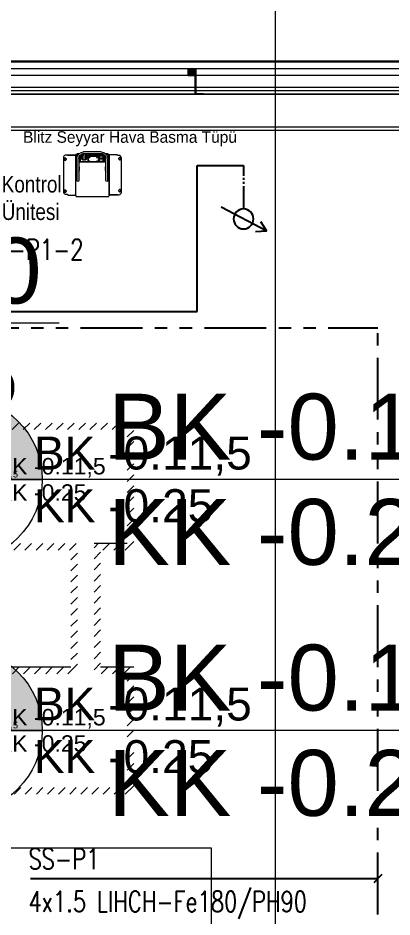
# Model space of a CAD drawing. Extents: x -9058 to 11890, y 0 to 8106.
# Drawn here: x 2555 to 2782, y 3287 to 3832 of the extents above; entities that cross this region are included whole.
import ezdxf
from ezdxf.enums import TextEntityAlignment as Align

# ---------------------------------------------------------------- set-up
doc = ezdxf.new("R2010")
doc.units = 0
doc.header["$LTSCALE"] = 10
doc.header["$MEASUREMENT"] = 0
doc.linetypes.add('PHANTOM2', pattern=[1.25, 0.625, -0.125, 0.125, -0.125, 0.125, -0.125])
doc.layers.get('0').update_dxf_attribs({"color": 9, "lineweight": 9})
for name, color, linetype, lineweight in [('00', 9, 'Continuous', 9), ('06D', 9, 'Continuous', 9), ('10', 9, 'Continuous', 9), ('21', 9, 'Continuous', 9), ('21 @ 1 (1)', 9, 'Continuous', 9), ('21 @ 10 (1)', 9, 'Continuous', 9), ('21 @ 10 (2)', 9, 'Continuous', 9), ('21 @ 2 (1)', 9, 'Continuous', 9), ('21 @ 20', 9, 'Continuous', 9), ('21 @ 5 (1)', 9, 'Continuous', 9), ('21 @ 5 (2)', 9, 'Continuous', 9), ('21_mahal200', 9, 'Continuous', 9), ('21_mahal200 @ 20', 9, 'Continuous', 9), ('32-ekipman', 8, 'Continuous', 9), ('33', 9, 'BATTING', 9), ('40A', 9, 'Continuous', 9), ('E-10W ACİL ANONS İÇİN HOPARLÖR (SIVAÜSTÜ) (YANGINA DAYANIKLI)', 7, 'Continuous', 30), ('E-KABLO', 7, 'Continuous', 30), ('E-SES AYAR ANAHTARI', 7, 'Continuous', 30), ('E-YANGIN', 7, 'Continuous', 30), ('E-YAZI', 7, 'Continuous', 30)]:
    doc.layers.add(name, color=color, linetype=linetype, lineweight=lineweight)
doc.styles.add('Arial', font='arial.ttf', dxfattribs={"height": 2.5})
doc.styles.add('ILGAZ', font='txttw.shx')
doc.styles.add('MuuM_TEXT-STANDART', font='ARIALN.TTF')
doc.linetypes.add('BATTING', pattern='A,0.0001,-0.1,[134,ltypeshp.shx,S=0.1,R=0,X=-0.1,Y=0],-0.2,[134,ltypeshp.shx,S=0.1,R=180,X=0.1,Y=0],-0.1', length=0.4001)

# ---------------------------------------------------------------- blocks, each defined once
blk = doc.blocks.new('0a_roomno2')
blk.add_lwpolyline([(30, -16), (0, -16), (0, 0), (30, 0)], close=True)
blk.add_lwpolyline([(0, 0), (30, 0)])
at = {"layer": '40A'}
blk.add_lwpolyline([(0, 0), (30, 0)], dxfattribs=at)
at = {"style": 'Arial'}
blk.add_attdef('ODANO', (0, 1.505), '', height=3, dxfattribs=at)
blk.add_attdef('MEKANADI', text='', height=3, dxfattribs=at).set_placement((0.525, -4.75), align=Align.BOTTOM_LEFT)
at = {"style": 'MuuM_TEXT-STANDART', "width": 0.6}
for tag, p in [('YER01', (15, -7)), ('TAVAN01', (20.625, -7)), ('DUVAR01', (26.25, -7)), ('YER02', (15, -10.375)), ('TAVAN02', (20.625, -10.375)), ('DUVAR02', (26.25, -10.375)), ('YER03', (15, -13.75)), ('TAVAN03', (20.625, -13.75)), ('DUVAR03', (26.25, -13.75))]:
    blk.add_attdef(tag, text='', height=2.25, dxfattribs=at).set_placement(p, align=Align.MIDDLE_CENTER)
at = {"style": 'MuuM_TEXT-STANDART'}
blk.add_attdef('M2', text='', height=2.25, dxfattribs=at).set_placement((1.323, -7.805), align=Align.MIDDLE_LEFT)
at = {"style": 'MuuM_TEXT-STANDART', "width": 0.6}
blk.add_attdef('TEMIZTAVANYUKSEKLIGI', text='', height=2.25, dxfattribs=at).set_placement((2.7, -13.162), align=Align.MIDDLE_LEFT)
blk = doc.blocks.new('*U1163')
at = {"layer": '21_mahal200 @ 20', "xscale": 20, "yscale": 20, "zscale": 20}
blk.add_blockref('0a_roomno2', (2072.35, 3328.89), dxfattribs=at)
blk = doc.blocks.new('0a_elevationtarget-p')
h = blk.add_hatch(color=256)
h.paths.add_polyline_path([(2.5, 0, 0.414214), (0, 2.5), (0, 0)])
h.paths.add_polyline_path([(0, 0), (-2.5, 0, 0.414214), (0, -2.5)])
blk.add_line((0, -3.5), (0, 3.5))
blk.add_lwpolyline([(16.605, 0), (-4, 0)])
blk.add_circle((0, 0), 2.5)
at = {"layer": '40A'}
blk.add_lwpolyline([(-2.5, 0), (2.5, 0)], dxfattribs=at)
at = {"style": 'Arial'}
blk.add_attdef('BITMISKOT', text='', height=2, dxfattribs=at).set_placement((4.5, 0), align=Align.BOTTOM_LEFT)
blk.add_attdef('KABAKOT', text='', height=2, dxfattribs=at).set_placement((4.5, -0.592), align=Align.TOP_LEFT)
blk = doc.blocks.new('*U1170')
at = {"layer": '21 @ 1 (1)'}
blk.add_blockref('0a_elevationtarget-p', (2248.09, 3646.88), dxfattribs=at).add_auto_attribs({'BITMISKOT': 'BK +0.10', 'KABAKOT': 'KK -0.25'})
at = {"layer": '21 @ 10 (1)', "xscale": 10, "yscale": 10, "zscale": 10}
blk.add_blockref('0a_elevationtarget-p', (2248.09, 3646.88), dxfattribs=at).add_auto_attribs({'BITMISKOT': 'BK +0.10', 'KABAKOT': 'KK -0.25'})
at = {"layer": '21 @ 10 (2)', "xscale": 10, "yscale": 10, "zscale": 10}
blk.add_blockref('0a_elevationtarget-p', (2248.09, 3646.88), dxfattribs=at).add_auto_attribs({'BITMISKOT': 'BK +0.10', 'KABAKOT': 'KK -0.25'})
at = {"layer": '21 @ 2 (1)', "xscale": 2, "yscale": 2, "zscale": 2}
blk.add_blockref('0a_elevationtarget-p', (2248.09, 3646.88), dxfattribs=at).add_auto_attribs({'BITMISKOT': 'BK +0.10', 'KABAKOT': 'KK -0.25'})
at = {"layer": '21 @ 20', "xscale": 20, "yscale": 20, "zscale": 20}
blk.add_blockref('0a_elevationtarget-p', (2248.09, 3646.88), dxfattribs=at).add_auto_attribs({'BITMISKOT': 'BK +0.10', 'KABAKOT': 'KK -0.25'})
at = {"layer": '21 @ 5 (1)', "xscale": 5, "yscale": 5, "zscale": 5}
blk.add_blockref('0a_elevationtarget-p', (2248.09, 3646.88), dxfattribs=at).add_auto_attribs({'BITMISKOT': 'BK +0.10', 'KABAKOT': 'KK -0.25'})
at = {"layer": '21 @ 5 (2)', "xscale": 5, "yscale": 5, "zscale": 5}
blk.add_blockref('0a_elevationtarget-p', (2248.09, 3646.88), dxfattribs=at).add_auto_attribs({'BITMISKOT': 'BK +0.10', 'KABAKOT': 'KK -0.25'})
blk = doc.blocks.new('p-s-profil')
at = {"layer": '10'}
blk.add_lwpolyline([(9, 15.3), (4.6, 15.3), (4.6, 0.4), (0, 0.4), (0, 0), (5, 0), (5, 14.9), (9, 14.9), (9, 15.3)], dxfattribs=at)
blk.add_lwpolyline([(9, 15.3), (4.6, 15.3), (4.6, 0.4), (0, 0.4), (0, 0), (5, 0), (5, 14.9), (9, 14.9), (9, 15.3)], dxfattribs=at)
blk = doc.blocks.new('p-kutu_profil_40x40')
h = blk.add_hatch(color=256)
h.dxf.hatch_style = 1
h.paths.add_polyline_path([(0, 0), (4, 0), (4, 4), (0, 4)])
h = blk.add_hatch(color=255)
h.dxf.hatch_style = 1
h.paths.add_polyline_path([(0, 0), (4, 0), (4, 4), (0, 4)])
blk.add_lwpolyline([(0, 0), (4, 0), (4, 4), (0, 4)], close=True)
at = {"layer": '10'}
for points in [[(0, 4), (4, 4), (4, 0), (0, 0)], [(0, 4), (4, 4), (4, 0), (0, 0)], [(0, 0), (4, 0), (4, 4), (0, 4)], [(0.3, 3.7), (3.7, 3.7), (3.7, 0.3), (0.3, 0.3)], [(0.3, 3.7), (3.7, 3.7), (3.7, 0.3), (0.3, 0.3)]]:
    blk.add_lwpolyline(points, close=True, dxfattribs=at)
blk = doc.blocks.new('p-mekanik_arackabul_eleman2')
for p, q in [((-23.25, 27.74), (-2.45, 27.75)), ((-24.75, 25.35), (-24.9, 25.35)), ((-24.9, 25.35), (-24.9, 20.32)), ((-24.75, 26.24), (-24.67, 26.74)), ((-24.75, 25.57), (-24.75, 26.24)), ((-24.75, 25.38), (-24.75, 25.57)), ((-24.72, 20.4), (-24.75, 25.38)), ((-24.75, 25.34), (-24.75, 20.4)), ((-22.86, 26.96), (-22.9, 26.74)), ((-21.64, 26.53), (-21.6, 26.74)), ((-3.46, 26.96), (-3.5, 26.75)), ((-2.24, 26.54), (-2.2, 26.75)), ((-0.95, 26.25), (-0.95, 25.43)), ((-0.95, 25.43), (-0.95, 25.34)), ((-0.5, 24.9), (-0.5, 20.4)), ((-25.4, 18.49), (-25.4, 19.45)), ((-25.1, 20.1), (-19.54, 20.1)), ((-25.1, 18.74), (-25.1, 20.1)), ((-25.1, 15.85), (-25.1, 16.99)), ((-24.8, 20.4), (0, 20.4)), ((-24.8, 20.4), (-24.8, 20.2)), ((-24.8, 20.2), (-19.54, 20.2)), ((-24.41, 17.3), (-24.41, 15.85)), ((-24.4, 20.45), (-0.9, 20.45)), ((-24.24, 17.3), (-24.24, 15.85)), ((-24.16, 17.45), (-24.16, 15.85)), ((-20.82, 17.8), (-24.14, 17.8)), ((-23.69, 15.95), (-23.69, 17.51)), ((-23.59, 17.6), (-20.68, 17.6)), ((-22.48, 16.6), (-22.98, 16.6)), ((-22.7, 19.55), (-9.31, 19.55)), ((-22.7, 18.35), (-9.3, 18.35)), ((-20.68, 12.8), (-20.68, 17.6)), ((-20.55, 3.1), (-20.55, 17.3)), ((-20.31, 18.24), (-20.31, 18.16)), ((-20.28, 17.99), (-20.25, 17.95)), ((-19.54, 20.1), (-19.54, 20.4)), ((-17.3, 19.75), (-15.4, 19.75)), ((-17.3, 18.15), (-15.4, 18.15)), ((-15.4, 19.55), (-15.4, 19.75)), ((-15.4, 19.75), (-14.5, 19.55)), ((-15.4, 18.15), (-15.4, 18.35)), ((-14.5, 18.35), (-15.4, 18.15)), ((0, 20.4), (0, 20.1)), ((0, 20.1), (0.3, 20.1)), ((0.3, 20.1), (0.3, 0.3)), ((-26.7, 4.85), (-26.7, 15.55)), ((-25.5, 4.85), (-25.5, 15.55)), ((-22.57, 14.55), (-25.5, 14.55)), ((-22.57, 15.85), (-25.47, 15.85)), ((-25.4, 15.85), (-25.4, 16.25)), ((-25.4, 4.15), (-25.4, 14.55)), ((-25.1, 3.41), (-25.1, 14.55)), ((-24.41, 14.55), (-24.41, 3.1)), ((-24.24, 14.55), (-24.24, 3.1)), ((-24.16, 14.55), (-24.16, 6.1)), ((-23.69, 12.89), (-23.69, 14.45)), ((-23.59, 12.8), (-20.68, 12.8)), ((-22.48, 13.8), (-22.98, 13.8)), ((-24.24, 6.06), (-24.24, 6.05)), ((-24.24, 3.65), (-24.24, 6.05)), ((-24.19, 6.1), (-22.95, 6.1)), ((-24.04, 6.49), (-24.04, 6.1)), ((-22.46, 6.5), (-24.03, 6.5)), ((-22.92, 3.65), (-22.92, 6.05)), ((-22.46, 6.5), (-22.46, 3.2)), ((-22.21, 6.06), (-22.21, 6.05)), ((-22.21, 3.65), (-22.21, 6.05)), ((-22.16, 6.1), (-20.92, 6.1)), ((-20.55, 6.5), (-22.01, 6.5)), ((-22.01, 6.49), (-22.01, 6.1)), ((-20.9, 3.65), (-20.9, 6.05)), ((-25.4, 0.95), (-25.4, 1.91)), ((-25.1, 0.3), (-25.1, 1.66)), ((-19.54, 0.3), (-25.1, 0.3)), ((-24.9, -4.5), (-24.9, 0.08)), ((-24.8, 0.2), (-19.54, 0.2)), ((-24.8, 0), (-24.8, 0.2)), ((-24.8, 0), (0, 0)), ((-24.19, 3.6), (-22.95, 3.6)), ((-24.16, 3.6), (-24.16, 2.95)), ((-24.14, 2.6), (-20.82, 2.6)), ((-23.98, 2.6), (-24.06, 2.62)), ((-24.04, 3.6), (-24.04, 3.21)), ((-22.46, 3.2), (-24.03, 3.2)), ((-9.3, 2.05), (-22.7, 2.05)), ((-9.3, 0.85), (-22.7, 0.85)), ((-22.16, 3.6), (-20.92, 3.6)), ((-22.01, 3.6), (-22.01, 3.21)), ((-20.55, 3.2), (-22.01, 3.2)), ((-20.31, 2.24), (-20.31, 2.16)), ((-19.54, 0), (-19.54, 0.3)), ((-15.4, 2.25), (-17.3, 2.25)), ((-15.4, 0.65), (-17.3, 0.65)), ((-15.4, 2.25), (-15.4, 2.05)), ((-15.4, 2.25), (-14.5, 2.05)), ((-15.4, 0.85), (-15.4, 0.65)), ((-14.5, 0.85), (-15.4, 0.65)), ((-0.5, -4.95), (-0.5, 0)), ((0.3, 0.3), (0, 0.3)), ((0, 0.3), (0, 0)), ((-24.45, -5.03), (-24.45, -4.94)), ((-24.45, -5.85), (-24.45, -5.03)), ((-0.9, -0.05), (-24.4, -0.05)), ((-0.68, -0.02), (-0.65, -4.98)), ((-0.65, -4.94), (-0.65, -0.02)), ((-0.65, -4.95), (-0.5, -4.95)), ((-0.65, -4.98), (-0.65, -5.17)), ((-0.65, -5.17), (-0.65, -5.84)), ((-23.16, -6.14), (-23.2, -6.35)), ((-2.15, -7.34), (-22.95, -7.35)), ((-21.94, -6.56), (-21.9, -6.35)), ((-3.76, -6.13), (-3.8, -6.34)), ((-2.54, -6.56), (-2.5, -6.34)), ((-0.65, -5.84), (-0.73, -6.34))]:
    blk.add_line(p, q)
for points in [[(-24.67, 26.74), (-24.46, 27.12), (-24.13, 27.46), (-23.71, 27.67), (-23.25, 27.74)], [(-21.6, 26.74), (-21.63, 26.94), (-21.72, 27.13), (-21.87, 27.27), (-22.05, 27.36), (-22.25, 27.39), (-22.45, 27.36), (-22.63, 27.27), (-22.78, 27.13), (-22.86, 26.96)], [(-2.2, 26.75), (-2.23, 26.95), (-2.33, 27.13), (-2.47, 27.28), (-2.65, 27.37), (-2.85, 27.4), (-3.05, 27.37), (-3.23, 27.28), (-3.38, 27.13), (-3.46, 26.96)], [(-2.45, 27.75), (-1.99, 27.68), (-1.57, 27.46), (-1.24, 27.13), (-1.02, 26.71), (-0.95, 26.25)], [(-22.9, 26.74), (-22.87, 26.54), (-22.78, 26.36), (-22.63, 26.22), (-22.45, 26.13), (-22.25, 26.09), (-22.05, 26.13), (-21.87, 26.22), (-21.72, 26.36), (-21.64, 26.53)], [(-3.5, 26.75), (-3.47, 26.55), (-3.38, 26.37), (-3.23, 26.22), (-3.05, 26.13), (-2.85, 26.1), (-2.65, 26.13), (-2.47, 26.22), (-2.33, 26.37), (-2.24, 26.54)], [(-0.95, 25.34), (-0.81, 25.32), (-0.69, 25.26), (-0.59, 25.16), (-0.52, 25.04), (-0.5, 24.9)], [(-24.41, 17.3), (-24.4, 17.45), (-24.36, 17.59), (-24.3, 17.7), (-24.23, 17.78), (-24.14, 17.8)], [(-24.24, 17.3), (-24.23, 17.45), (-24.19, 17.59), (-24.13, 17.7)], [(-24.11, 17.73), (-24.14, 17.6), (-24.16, 17.45)], [(-24.13, 17.7), (-24.06, 17.78), (-23.98, 17.8)], [(-23.69, 17.51), (-23.68, 17.53), (-23.67, 17.56), (-23.65, 17.58), (-23.63, 17.6), (-23.59, 17.6)], [(-23.66, 17.4), (-23.68, 17.45), (-23.69, 17.5), (-23.69, 17.51)], [(-23.53, 16.15), (-23.46, 16.28), (-23.38, 16.39), (-23.28, 16.48), (-23.19, 16.55), (-23.09, 16.59), (-22.98, 16.6)], [(-22.98, 16.6), (-22.88, 16.59), (-22.78, 16.55), (-22.68, 16.48), (-22.59, 16.39), (-22.51, 16.28), (-22.43, 16.15)], [(-22.48, 16.6), (-22.36, 16.58), (-22.24, 16.53), (-22.14, 16.45), (-22.04, 16.33), (-21.95, 16.19), (-21.87, 16.02), (-21.81, 15.84), (-21.76, 15.63), (-21.74, 15.42)], [(-21.3, 17.4), (-21.26, 17.45), (-21.22, 17.5), (-21.18, 17.53), (-21.14, 17.56), (-21.1, 17.58), (-21.06, 17.6), (-21.02, 17.6)], [(-20.82, 17.8), (-20.74, 17.78), (-20.66, 17.7), (-20.6, 17.59), (-20.56, 17.45), (-20.55, 17.3)], [(-20.47, 18.35), (-20.49, 18.31), (-20.5, 18.2)], [(-20.5, 18.2), (-20.49, 18.09), (-20.45, 17.99), (-20.4, 17.92), (-20.34, 17.9)], [(-20.34, 17.9), (-20.28, 17.92), (-20.22, 17.99), (-20.19, 18.09), (-20.18, 18.2)], [(-20.3, 18.35), (-20.32, 18.31), (-20.33, 18.2)], [(-20.33, 18.2), (-20.32, 18.09), (-20.28, 17.99)], [(-20.29, 18.35), (-20.3, 18.31), (-20.31, 18.24)], [(-20.31, 18.16), (-20.3, 18.09), (-20.28, 18.02), (-20.25, 17.97), (-20.24, 17.96)], [(-20.18, 18.2), (-20.19, 18.31), (-20.2, 18.35)], [(-23.53, 16.15), (-23.58, 16.08), (-23.62, 16.01), (-23.68, 15.96), (-23.73, 15.91), (-23.79, 15.88), (-23.85, 15.86), (-23.9, 15.85)], [(-23.53, 14.25), (-23.58, 14.32), (-23.62, 14.39), (-23.68, 14.44), (-23.73, 14.49), (-23.79, 14.52), (-23.85, 14.54), (-23.9, 14.55)], [(-23.66, 13), (-23.68, 12.95), (-23.69, 12.9), (-23.69, 12.89)], [(-23.69, 12.89), (-23.68, 12.87), (-23.67, 12.84), (-23.65, 12.82), (-23.63, 12.8), (-23.59, 12.8)], [(-22.98, 13.8), (-23.09, 13.81), (-23.19, 13.85), (-23.28, 13.92), (-23.38, 14.01), (-23.46, 14.12), (-23.53, 14.25)], [(-23.35, 12.08), (-23.36, 12.08), (-23.39, 12.06), (-23.4, 12.03), (-23.42, 11.99), (-23.42, 11.95)], [(-23.42, 11.95), (-23.42, 11.91), (-23.4, 11.87), (-23.39, 11.84), (-23.36, 11.82), (-23.35, 11.82)], [(-23.28, 11.95), (-23.29, 11.99), (-23.3, 12.03), (-23.32, 12.06), (-23.34, 12.08), (-23.35, 12.08)], [(-23.35, 11.82), (-23.34, 11.82), (-23.32, 11.84), (-23.3, 11.87), (-23.29, 11.91), (-23.28, 11.95)], [(-22.43, 14.25), (-22.51, 14.12), (-22.59, 14.01), (-22.68, 13.92), (-22.78, 13.85), (-22.88, 13.81), (-22.98, 13.8)], [(-22.43, 16.15), (-22.41, 16.08), (-22.4, 16.01), (-22.41, 15.96), (-22.44, 15.91), (-22.47, 15.88), (-22.52, 15.86), (-22.57, 15.85)], [(-22.43, 14.25), (-22.41, 14.32), (-22.4, 14.39), (-22.41, 14.44), (-22.44, 14.49), (-22.47, 14.52), (-22.52, 14.54), (-22.57, 14.55)], [(-22.24, 13.87), (-22.36, 13.82), (-22.48, 13.8)], [(-21.74, 15.42), (-21.73, 15.2), (-21.74, 14.98), (-21.76, 14.77), (-21.81, 14.56), (-21.87, 14.38), (-21.95, 14.21), (-22.04, 14.07), (-22.14, 13.95), (-22.24, 13.87)], [(-21.3, 13), (-21.26, 12.95), (-21.22, 12.9), (-21.18, 12.87), (-21.14, 12.84), (-21.1, 12.82), (-21.06, 12.8), (-21.02, 12.8)], [(-20.94, 12.08), (-20.95, 12.08), (-20.97, 12.06), (-20.99, 12.03), (-21, 11.99), (-21.01, 11.95)], [(-21.01, 11.95), (-21, 11.91), (-20.99, 11.87), (-20.97, 11.84), (-20.95, 11.82), (-20.94, 11.82)], [(-20.87, 11.95), (-20.87, 11.99), (-20.88, 12.03), (-20.9, 12.06), (-20.93, 12.08), (-20.94, 12.08)], [(-20.94, 11.82), (-20.93, 11.82), (-20.9, 11.84), (-20.88, 11.87), (-20.87, 11.91), (-20.87, 11.95)], [(-24.19, 6.1), (-24.2, 6.1), (-24.21, 6.09), (-24.22, 6.08), (-24.23, 6.07), (-24.24, 6.06)], [(-24.03, 6.5), (-24.04, 6.5), (-24.04, 6.5), (-24.04, 6.49), (-24.04, 6.49)], [(-24.04, 6.49), (-24.04, 6.49), (-24.04, 6.48)], [(-23.35, 7.58), (-23.36, 7.58), (-23.39, 7.56), (-23.4, 7.53), (-23.42, 7.49), (-23.42, 7.45)], [(-23.42, 7.45), (-23.42, 7.41), (-23.4, 7.37), (-23.39, 7.34), (-23.36, 7.32), (-23.35, 7.32)], [(-23.28, 7.45), (-23.29, 7.49), (-23.3, 7.53), (-23.32, 7.56), (-23.34, 7.58), (-23.35, 7.58)], [(-23.35, 7.32), (-23.34, 7.32), (-23.32, 7.34), (-23.3, 7.37), (-23.29, 7.41), (-23.28, 7.45)], [(-22.95, 6.1), (-22.94, 6.1), (-22.93, 6.09), (-22.93, 6.08), (-22.92, 6.07), (-22.92, 6.05)], [(-22.69, 6.5), (-22.7, 6.5), (-22.7, 6.5), (-22.71, 6.49), (-22.72, 6.49), (-22.72, 6.48)], [(-22.16, 6.1), (-22.17, 6.1), (-22.19, 6.09), (-22.2, 6.08), (-22.21, 6.07), (-22.21, 6.06)], [(-22.01, 6.5), (-22.01, 6.5), (-22.01, 6.5), (-22.01, 6.49), (-22.01, 6.49)], [(-22.01, 6.49), (-22.01, 6.49), (-22.01, 6.48)], [(-20.94, 7.58), (-20.95, 7.58), (-20.97, 7.56), (-20.99, 7.53), (-21, 7.49), (-21.01, 7.45)], [(-21.01, 7.45), (-21, 7.41), (-20.99, 7.37), (-20.97, 7.34), (-20.95, 7.32), (-20.94, 7.32)], [(-20.87, 7.45), (-20.87, 7.49), (-20.88, 7.53), (-20.9, 7.56), (-20.93, 7.58), (-20.94, 7.58)], [(-20.94, 7.32), (-20.93, 7.32), (-20.9, 7.34), (-20.88, 7.37), (-20.87, 7.41), (-20.87, 7.45)], [(-20.92, 6.1), (-20.91, 6.1), (-20.91, 6.09), (-20.9, 6.08), (-20.9, 6.07), (-20.9, 6.05)], [(-20.66, 6.5), (-20.67, 6.5), (-20.68, 6.5), (-20.68, 6.49), (-20.69, 6.49), (-20.69, 6.48)], [(-24.14, 2.6), (-24.23, 2.62), (-24.3, 2.7), (-24.36, 2.81), (-24.4, 2.95), (-24.41, 3.1)], [(-24.19, 3.6), (-24.2, 3.6), (-24.21, 3.61), (-24.22, 3.62), (-24.23, 3.63), (-24.24, 3.64), (-24.24, 3.65)], [(-24.06, 2.62), (-24.13, 2.7), (-24.19, 2.81), (-24.23, 2.95), (-24.24, 3.1)], [(-24.16, 2.95), (-24.14, 2.8), (-24.11, 2.67)], [(-24.04, 3.21), (-24.04, 3.21), (-24.04, 3.22)], [(-24.03, 3.2), (-24.04, 3.2), (-24.04, 3.2), (-24.04, 3.21), (-24.04, 3.21)], [(-22.92, 3.65), (-22.92, 3.63), (-22.93, 3.62), (-22.93, 3.61), (-22.94, 3.6), (-22.95, 3.6)], [(-22.69, 3.2), (-22.7, 3.2), (-22.7, 3.2), (-22.71, 3.21), (-22.72, 3.21), (-22.72, 3.22)], [(-22.16, 3.6), (-22.17, 3.6), (-22.19, 3.61), (-22.2, 3.62), (-22.21, 3.63), (-22.21, 3.64), (-22.21, 3.65)], [(-22.01, 3.21), (-22.01, 3.21), (-22.01, 3.22)], [(-22.01, 3.2), (-22.01, 3.2), (-22.01, 3.2), (-22.01, 3.21), (-22.01, 3.21)], [(-20.9, 3.65), (-20.9, 3.63), (-20.9, 3.62), (-20.91, 3.61), (-20.91, 3.6), (-20.92, 3.6)], [(-20.55, 3.1), (-20.56, 2.95), (-20.6, 2.81), (-20.66, 2.7), (-20.74, 2.62), (-20.82, 2.6)], [(-20.66, 3.2), (-20.67, 3.2), (-20.68, 3.2), (-20.68, 3.21), (-20.69, 3.21), (-20.69, 3.22)], [(-20.34, 2.5), (-20.4, 2.48), (-20.45, 2.41), (-20.49, 2.31), (-20.5, 2.2)], [(-20.5, 2.2), (-20.49, 2.09), (-20.47, 2.05)], [(-20.18, 2.2), (-20.19, 2.31), (-20.22, 2.41), (-20.28, 2.48), (-20.34, 2.5)], [(-20.25, 2.45), (-20.28, 2.41), (-20.32, 2.31), (-20.33, 2.2)], [(-20.33, 2.2), (-20.32, 2.09), (-20.3, 2.05)], [(-20.24, 2.44), (-20.25, 2.43), (-20.28, 2.38), (-20.3, 2.31), (-20.31, 2.24)], [(-20.31, 2.16), (-20.3, 2.09), (-20.29, 2.05)], [(-20.2, 2.05), (-20.19, 2.09), (-20.18, 2.2)], [(-24.45, -4.94), (-24.59, -4.92), (-24.71, -4.86), (-24.81, -4.76), (-24.88, -4.64), (-24.9, -4.5)], [(-22.95, -7.35), (-23.41, -7.28), (-23.83, -7.06), (-24.16, -6.73), (-24.38, -6.31), (-24.45, -5.85)], [(-23.2, -6.35), (-23.17, -6.55), (-23.08, -6.73), (-22.93, -6.88), (-22.75, -6.97), (-22.55, -7), (-22.35, -6.97), (-22.17, -6.88), (-22.02, -6.73), (-21.94, -6.56)], [(-21.9, -6.35), (-21.93, -6.15), (-22.02, -5.97), (-22.17, -5.82), (-22.35, -5.73), (-22.55, -5.7), (-22.75, -5.73), (-22.93, -5.82), (-23.08, -5.97), (-23.16, -6.14)], [(-3.8, -6.34), (-3.77, -6.54), (-3.67, -6.73), (-3.53, -6.87), (-3.35, -6.96), (-3.15, -6.99), (-2.95, -6.96), (-2.77, -6.87), (-2.62, -6.73), (-2.54, -6.56)], [(-2.5, -6.34), (-2.53, -6.14), (-2.62, -5.96), (-2.77, -5.82), (-2.95, -5.73), (-3.15, -5.69), (-3.35, -5.73), (-3.53, -5.82), (-3.67, -5.96), (-3.76, -6.13)], [(-0.73, -6.34), (-0.94, -6.72), (-1.27, -7.06), (-1.69, -7.27), (-2.15, -7.34)]]:
    blk.add_lwpolyline(points)
for points in [[(-22.86, 26.96), (-22.78, 27.13), (-22.63, 27.27), (-22.45, 27.36), (-22.25, 27.39), (-22.05, 27.36), (-21.87, 27.27), (-21.72, 27.13), (-21.63, 26.94), (-21.6, 26.74), (-21.64, 26.53), (-21.72, 26.36), (-21.87, 26.22), (-22.05, 26.13), (-22.25, 26.09), (-22.45, 26.13), (-22.63, 26.22), (-22.78, 26.36), (-22.87, 26.54), (-22.9, 26.74)], [(-3.5, 26.75), (-3.46, 26.96), (-3.38, 27.13), (-3.23, 27.28), (-3.05, 27.37), (-2.85, 27.4), (-2.65, 27.37), (-2.47, 27.28), (-2.33, 27.13), (-2.23, 26.95), (-2.2, 26.75), (-2.24, 26.54), (-2.33, 26.37), (-2.47, 26.22), (-2.65, 26.13), (-2.85, 26.1), (-3.05, 26.13), (-3.23, 26.22), (-3.38, 26.37), (-3.47, 26.55)], [(-24.06, 17.78), (-24.13, 17.7), (-24.22, 17.53), (-24.23, 17.45), (-24.17, 17.67), (-24.11, 17.73), (-24.1, 17.77), (-24.1, 17.76)], [(-23.59, 17.6), (-20.68, 17.6), (-20.68, 12.8), (-23.68, 12.8), (-23.69, 12.92), (-23.69, 12.93), (-23.69, 14.45), (-23.73, 14.49), (-23.82, 14.54), (-23.85, 14.54), (-23.73, 14.5), (-23.6, 14.36), (-23.53, 14.25), (-23.46, 14.12), (-23.38, 14.01), (-23.28, 13.92), (-23.19, 13.85), (-23.09, 13.81), (-22.98, 13.8), (-22.88, 13.81), (-22.78, 13.85), (-22.68, 13.92), (-22.59, 14.01), (-22.51, 14.12), (-22.43, 14.25), (-22.41, 14.32), (-22.4, 14.39), (-22.41, 14.44), (-22.46, 14.54), (-22.52, 14.54), (-22.42, 14.5), (-22.39, 14.36), (-22.43, 14.25), (-22.54, 14.05), (-22.73, 13.87), (-22.91, 13.8), (-22.48, 13.8), (-22.36, 13.82), (-22.24, 13.87), (-22.14, 13.95), (-22.04, 14.07), (-21.95, 14.21), (-21.87, 14.38), (-21.81, 14.56), (-21.76, 14.77), (-21.74, 14.98), (-21.73, 15.2), (-21.74, 15.42), (-21.76, 15.63), (-21.81, 15.84), (-21.87, 16.02), (-21.95, 16.19), (-22.04, 16.33), (-22.14, 16.45), (-22.24, 16.53), (-22.36, 16.58), (-22.48, 16.6), (-22.91, 16.6), (-22.73, 16.53), (-22.54, 16.35), (-22.41, 16.11), (-22.39, 15.95), (-22.44, 15.91), (-22.41, 15.96), (-22.4, 16.01), (-22.41, 16.08), (-22.43, 16.15), (-22.51, 16.28), (-22.59, 16.39), (-22.68, 16.48), (-22.78, 16.55), (-22.88, 16.59), (-22.98, 16.6), (-23.09, 16.59), (-23.19, 16.55), (-23.28, 16.48), (-23.38, 16.39), (-23.46, 16.28), (-23.53, 16.15), (-23.6, 16.04), (-23.73, 15.9), (-23.79, 15.88), (-23.73, 15.91), (-23.69, 15.95), (-23.69, 17.59)], [(-21.14, 17.56), (-21.18, 17.53), (-21.25, 17.48), (-21.26, 17.45), (-21.19, 17.54)], [(-20.31, 18.24), (-20.31, 18.16), (-20.3, 18.09), (-20.28, 18.02), (-20.25, 17.97), (-20.24, 17.96), (-20.22, 17.99), (-20.19, 18.09), (-20.17, 18.26), (-20.19, 18.31), (-20.17, 18.14), (-20.24, 17.94), (-20.37, 17.89), (-20.48, 18.02), (-20.49, 18.09), (-20.45, 17.99), (-20.4, 17.92), (-20.34, 17.9), (-20.28, 17.92), (-20.26, 17.94), (-20.34, 18.14), (-20.32, 18.31), (-20.29, 18.38)], [(-20.47, 18.35), (-20.48, 18.35), (-20.49, 18.31)], [(-23.26, 11.98), (-23.3, 11.87), (-23.35, 11.78), (-23.44, 11.92), (-23.4, 12.03), (-23.35, 12.12)], [(-21.22, 12.9), (-21.14, 12.83), (-21.1, 12.82), (-21.19, 12.86)], [(-20.94, 11.78), (-21.03, 11.92), (-20.99, 12.03), (-20.94, 12.12), (-20.85, 11.98), (-20.88, 11.87)], [(-24.24, 3.6), (-24.24, 3.6), (-24.24, 3.65), (-24.24, 3.64), (-24.23, 3.63), (-24.22, 3.62), (-24.21, 3.61), (-24.2, 3.6), (-24.19, 3.6), (-22.95, 3.6), (-22.94, 3.6), (-22.93, 3.61), (-22.93, 3.62), (-22.92, 3.64), (-22.92, 3.65), (-22.93, 3.6), (-24.04, 3.6), (-24.04, 3.21), (-24.04, 3.2), (-24.04, 3.2), (-24.03, 3.2), (-22.46, 3.2), (-22.46, 6.5), (-24.03, 6.5), (-24.04, 6.5), (-24.04, 6.49), (-24.04, 6.49), (-24.04, 6.5), (-22.46, 6.5), (-22.46, 3.2), (-24.04, 3.2), (-24.04, 3.6), (-24.16, 3.6), (-24.16, 3.56), (-24.24, 3.63)], [(-24.16, 6.1), (-24.16, 6.14), (-24.2, 6.1)], [(-23.26, 7.48), (-23.3, 7.37), (-23.35, 7.28), (-23.44, 7.42), (-23.4, 7.53), (-23.35, 7.62)], [(-22.01, 6.5), (-22.01, 6.5), (-22.01, 6.5), (-22.01, 6.49), (-22.01, 6.49), (-22.01, 6.1), (-20.9, 6.1), (-20.9, 3.6), (-22.01, 3.6), (-22.01, 3.21), (-22.01, 3.2), (-22.01, 3.2), (-22.01, 3.2), (-22.01, 3.2), (-22.01, 3.6), (-22.21, 3.6), (-22.21, 6.1), (-22.01, 6.1), (-22.01, 6.49), (-22.01, 6.5)], [(-20.85, 7.48), (-20.88, 7.37), (-20.94, 7.28), (-21.03, 7.42), (-20.99, 7.53), (-20.94, 7.62)], [(-24.1, 2.64), (-24.06, 2.62), (-24.11, 2.67)], [(-20.4, 2.48), (-20.45, 2.41), (-20.49, 2.31), (-20.5, 2.14), (-20.49, 2.09), (-20.5, 2.26), (-20.43, 2.46)], [(-20.24, 2.44), (-20.25, 2.45), (-20.26, 2.44), (-20.28, 2.38)], [(-22.55, -5.7), (-22.35, -5.73), (-22.17, -5.82), (-22.02, -5.97), (-21.93, -6.15), (-21.9, -6.35), (-21.94, -6.56), (-22.02, -6.73), (-22.17, -6.88), (-22.35, -6.97), (-22.55, -7), (-22.75, -6.97), (-22.93, -6.88), (-23.08, -6.73), (-23.17, -6.55), (-23.2, -6.35), (-23.16, -6.14), (-23.08, -5.97), (-22.93, -5.82), (-22.75, -5.73)], [(-3.53, -5.82), (-3.35, -5.73), (-3.15, -5.69), (-2.95, -5.73), (-2.77, -5.82), (-2.62, -5.96), (-2.53, -6.14), (-2.5, -6.34), (-2.54, -6.56), (-2.62, -6.73), (-2.77, -6.87), (-2.95, -6.96), (-3.15, -6.99), (-3.35, -6.96), (-3.53, -6.87), (-3.67, -6.73), (-3.77, -6.54), (-3.8, -6.34), (-3.76, -6.13), (-3.67, -5.96)]]:
    blk.add_lwpolyline(points, close=True)
for points in [[(-24.75, 25.31), (-24.72, 20.4, -0.082209), (-24.4, 20.45), (-24.4, 20.45), (-19.54, 20.45), (-19.54, 20.2), (-24.8, 20.2), (-24.8, 20.4), (-24.75, 25.34)], [(-25.1, 16.99), (-25.1, 15.85), (-24.41, 15.85), (-24.41, 17.3), (-24.39, 17.53), (-24.27, 17.76), (-24.14, 17.8), (-20.76, 17.8), (-20.62, 17.67), (-20.56, 17.45), (-20.55, 17.3), (-20.55, 3.1), (-20.57, 2.86), (-20.69, 2.64), (-20.82, 2.6), (-24.2, 2.6), (-24.34, 2.73), (-24.4, 2.95), (-24.41, 3.1), (-24.41, 14.55), (-25.1, 14.55), (-25.1, 3.41, 0.263265), (-22.7, 2.05), (-22.7, 2.05, -0.414214), (-25.5, 4.85), (-25.5, 15.55, -0.136106)], [(-17.83, 19.55, -0.182676), (-17.3, 19.75), (-17.3, 19.75), (-15.4, 19.75), (-14.5, 19.55)], [(-14.5, 0.85), (-15.4, 0.65), (-15.4, 0.85), (-17.83, 0.85, 0.182676), (-17.3, 0.65), (-17.3, 0.65, -0.182676), (-17.83, 0.85)], [(-0.65, -0.02), (-0.65, -4.91), (-0.68, -0.02, -0.056099), (-0.9, -0.05), (-0.9, -0.05, 0.063254)]]:
    blk.add_lwpolyline(points, format="xyb", close=True)
for centre, radius, start, end in [((-22.7, 15.55), 4, 90, 180), ((-22.7, 15.55), 2.8, 90, 180), ((-24.4, 19.45), 1, 113.7864, 180), ((-24.4, 19.45), 1, 90, 107.3759), ((-17.3, 18.95), 0.8, 90, 131.3797), ((-17.3, 18.95), 0.8, 228.5483, 270), ((-9.3, 18.95), 0.6, 270, 90), ((-0.9, 19.45), 1, 72.6241, 90), ((-22.7, 4.85), 4, 180, 270), ((-22.7, 4.85), 2.8, 180, 270), ((-24.4, 0.95), 1, 180, 246.2136), ((-17.3, 1.45), 0.8, 90, 131.4517), ((-17.3, 1.45), 0.8, 228.5483, 270), ((-9.3, 1.45), 0.6, 270, 90), ((-24.4, 0.95), 1, 252.6241, 270), ((-0.9, 0.95), 1, 270, 287.3759)]:
    blk.add_arc(centre, radius, start, end)
blk = doc.blocks.new('*U1160')
at = {"layer": '21 @ 1 (1)', "xscale": 10, "yscale": 10, "zscale": 10}
blk.add_blockref('0a_elevationtarget-p', (-63101.5, -56020.1), dxfattribs=at).add_auto_attribs({'BITMISKOT': 'BK -0.11,5', 'KABAKOT': 'KK -0.25'})
at = {"layer": '21 @ 10 (1)', "xscale": 100, "yscale": 100, "zscale": 100}
blk.add_blockref('0a_elevationtarget-p', (-63101.5, -56020.1), dxfattribs=at).add_auto_attribs({'BITMISKOT': 'BK -0.11,5', 'KABAKOT': 'KK -0.25'})
at = {"layer": '21 @ 10 (2)', "xscale": 100, "yscale": 100, "zscale": 100}
blk.add_blockref('0a_elevationtarget-p', (-63101.5, -56020.1), dxfattribs=at).add_auto_attribs({'BITMISKOT': 'BK -0.11,5', 'KABAKOT': 'KK -0.25'})
at = {"layer": '21 @ 2 (1)', "xscale": 20, "yscale": 20, "zscale": 20}
blk.add_blockref('0a_elevationtarget-p', (-63101.5, -56020.1), dxfattribs=at).add_auto_attribs({'BITMISKOT': 'BK -0.11,5', 'KABAKOT': 'KK -0.25'})
at = {"layer": '21 @ 20', "xscale": 200, "yscale": 200, "zscale": 200}
blk.add_blockref('0a_elevationtarget-p', (-63101.5, -56020.1), dxfattribs=at).add_auto_attribs({'BITMISKOT': 'BK -0.11,5', 'KABAKOT': 'KK -0.25'})
at = {"layer": '21 @ 5 (1)', "xscale": 50, "yscale": 50, "zscale": 50}
blk.add_blockref('0a_elevationtarget-p', (-63101.5, -56020.1), dxfattribs=at).add_auto_attribs({'BITMISKOT': 'BK -0.11,5', 'KABAKOT': 'KK -0.25'})
at = {"layer": '21 @ 5 (2)', "xscale": 50, "yscale": 50, "zscale": 50}
blk.add_blockref('0a_elevationtarget-p', (-63101.5, -56020.1), dxfattribs=at).add_auto_attribs({'BITMISKOT': 'BK -0.11,5', 'KABAKOT': 'KK -0.25'})
blk = doc.blocks.new('*U1161')
at = {"layer": '21 @ 1 (1)', "xscale": 10, "yscale": 10, "zscale": 10}
blk.add_blockref('0a_elevationtarget-p', (-63101.5, -57541.7), dxfattribs=at).add_auto_attribs({'BITMISKOT': 'BK -0.11,5', 'KABAKOT': 'KK -0.25'})
at = {"layer": '21 @ 10 (1)', "xscale": 100, "yscale": 100, "zscale": 100}
blk.add_blockref('0a_elevationtarget-p', (-63101.5, -57541.7), dxfattribs=at).add_auto_attribs({'BITMISKOT': 'BK -0.11,5', 'KABAKOT': 'KK -0.25'})
at = {"layer": '21 @ 10 (2)', "xscale": 100, "yscale": 100, "zscale": 100}
blk.add_blockref('0a_elevationtarget-p', (-63101.5, -57541.7), dxfattribs=at).add_auto_attribs({'BITMISKOT': 'BK -0.11,5', 'KABAKOT': 'KK -0.25'})
at = {"layer": '21 @ 2 (1)', "xscale": 20, "yscale": 20, "zscale": 20}
blk.add_blockref('0a_elevationtarget-p', (-63101.5, -57541.7), dxfattribs=at).add_auto_attribs({'BITMISKOT': 'BK -0.11,5', 'KABAKOT': 'KK -0.25'})
at = {"layer": '21 @ 20', "xscale": 200, "yscale": 200, "zscale": 200}
blk.add_blockref('0a_elevationtarget-p', (-63101.5, -57541.7), dxfattribs=at).add_auto_attribs({'BITMISKOT': 'BK -0.11,5', 'KABAKOT': 'KK -0.25'})
at = {"layer": '21 @ 5 (1)', "xscale": 50, "yscale": 50, "zscale": 50}
blk.add_blockref('0a_elevationtarget-p', (-63101.5, -57541.7), dxfattribs=at).add_auto_attribs({'BITMISKOT': 'BK -0.11,5', 'KABAKOT': 'KK -0.25'})
at = {"layer": '21 @ 5 (2)', "xscale": 50, "yscale": 50, "zscale": 50}
blk.add_blockref('0a_elevationtarget-p', (-63101.5, -57541.7), dxfattribs=at).add_auto_attribs({'BITMISKOT': 'BK -0.11,5', 'KABAKOT': 'KK -0.25'})
blk = doc.blocks.new('p-mek-zemin')
h = blk.add_hatch()
h.set_pattern_fill('ANSI31', color=256, scale=15, angle=360, style=0)
h.set_pattern_definition([(45, (-68996.216, -61719.7), (-33.67596, 33.67596), [])])
h.paths.add_polyline_path([(-62047.1, -57928.4), (-62047.1, -57158.4), (-62247.1, -57158.4), (-62247.1, -56448.4), (-62047.1, -56448.4), (-62047.1, -55678.4), (-66977.1, -55678.4), (-66977.1, -56448.4), (-62427.1, -56448.4), (-62427.1, -57158.4), (-66977.1, -57158.4), (-66977.1, -57928.4)])
h.paths.add_polyline_path([(-62087.1, -57888.4), (-62087.1, -57198.4), (-62287.1, -57198.4), (-62287.1, -56408.4), (-62087.1, -56408.4), (-62087.1, -55718.4), (-66937.1, -55718.4), (-66937.1, -56408.4), (-62387.1, -56408.4), (-62387.1, -57198.4), (-66937.1, -57198.4), (-66937.1, -57888.4)], flags=16)
for p, q in [((-62087.1, -56408.4), (-62287.1, -56408.4)), ((-62427.1, -57158.4), (-66977.1, -57158.4)), ((-62047.1, -57158.4), (-62247.1, -57158.4))]:
    blk.add_line(p, q)
at = {"xscale": -10, "yscale": 10, "zscale": 10, "rotation": 90}
blk.add_blockref('p-mekanik_arackabul_eleman2', (-62195.1, -54300.8), dxfattribs=at)
at = {"layer": '21', "color": 6}
for name in ['*U1160', '*U1161']:
    blk.add_blockref(name, (0, 0), dxfattribs=at)
at = {"layer": '21', "width": 4098.824, "attachment_point": 1, "style": 'MuuM_TEXT-STANDART'}
for s, insert, char_height in [('{\\fCentury Gothic|b0|i0|c162|p34;Blitz \\fCentury Gothic|b0|i0|c0|p34;Seyyar Hava Basma Tüpü}', (-62717, -53909.1), 70), ('Kontrol \\PÜnitesi', (-62846.5, -54180.4), 100)]:
    blk.add_mtext(s, dxfattribs=dict(at, insert=insert, char_height=char_height))
blk = doc.blocks.new('100_SES AYAR ANAHTARI')
at = {"layer": 'E-SES AYAR ANAHTARI', "color": 4}
for p, q in [((1.776, 3.255), (-1.686, 1.426)), ((1.776, 3.255), (0.915, 3.283)), ((1.776, 3.255), (1.312, 2.529)), ((0, 0), (0, 1.561))]:
    blk.add_line(p, q, dxfattribs=at)
blk.add_circle((0, 2.317), 0.756, dxfattribs=at)

msp = doc.modelspace()

# ---------------------------------------------------------------- linework, layer by layer
at = {"layer": '00'}
msp.add_lwpolyline([(2535.06, 3785.87), (2981.06, 3785.87), (2981.06, 3765.87), (2805.06, 3765.87), (2805.06, 3725.87), (2790.06, 3725.87), (2790.06, 3765.87), (2535.06, 3765.87), (2535.06, 3785.87)], dxfattribs=at)
at = {"layer": '06D'}
for points in [[(2975.06, 3801.17), (2229.46, 3801.17)], [(2975.06, 3797.17), (2229.46, 3797.17)], [(2975.66, 3789.87), (2475.06, 3789.87)], [(2971.06, 3785.87), (2476.72, 3785.87)], [(2983.06, 3785.87), (2983.06, 3763.87), (2807.06, 3763.87), (2807.06, 3723.87), (2788.06, 3723.87), (2788.06, 3763.87), (2537.06, 3763.87)]]:
    msp.add_lwpolyline(points, dxfattribs=at)
at = {"layer": '10'}
for points in [[(2975.06, 3805.87), (2230.06, 3805.87)], [(2975.06, 3805.17), (2230.06, 3805.17)]]:
    msp.add_lwpolyline(points, dxfattribs=at)
at = {"layer": '21'}
msp.add_lwpolyline([(2816.67, 202.13), (2856.61, 2447.69), (2711.28, 2447.69), (2711.28, 4020.46)], dxfattribs=at)
at = {"layer": '33', "ltscale": 0.2, "flags": 128}
msp.add_lwpolyline([(2975.66, 3787.87), (2475.06, 3787.87)], dxfattribs=at)
at = {"layer": 'E-10W ACİL ANONS İÇİN HOPARLÖR (SIVAÜSTÜ) (YANGINA DAYANIKLI)', "color": 6, "linetype": 'PHANTOM2', "ltscale": 6}
for p in [(2443.21, 3644.23), (2773.21, 3213.49)]:
    msp.add_line(p, (2773.21, 3644.23), dxfattribs=at)
at = {"layer": 'E-KABLO', "color": 3, "ltscale": 10}
for p, q in [((2663.77, 3653.99), (2663.77, 3742.64)), ((2663.77, 3742.64), (2691.92, 3742.64)), ((2450.13, 3653.99), (2663.77, 3653.99))]:
    msp.add_line(p, q, dxfattribs=at)
at = {"layer": 'E-KABLO', "color": 6, "linetype": 'PHANTOM2'}
msp.add_line((2691.92, 3742.64), (2691.92, 3728.71), dxfattribs=at)
at = {"layer": 'E-KABLO', "color": 7}
msp.add_line((2775.67, 3312.64), (2770.76, 3307.73), dxfattribs=at)
at = {"layer": 'E-YANGIN'}
msp.add_line((2562.86, 3310.18), (2773.21, 3310.18), dxfattribs=at)

# ---------------------------------------------------------------- block references
msp.add_blockref('p-kutu_profil_40x40', (2658.41, 3797.17))
at = {"xscale": -1}
msp.add_blockref('p-s-profil', (2667.71, 3785.87), dxfattribs=at)
at = {"layer": '21', "color": 6}
msp.add_blockref('*U1170', (0, 0), dxfattribs=at)
at = {"layer": '21_mahal200', "color": 6}
msp.add_blockref('*U1163', (0, 0), dxfattribs=at)
at = {"layer": '32-ekipman', "xscale": 0.1, "yscale": 0.1, "zscale": 0.1}
msp.add_blockref('p-mek-zemin', (8830.06, 9154.25), dxfattribs=at)
at = {"layer": 'E-10W ACİL ANONS İÇİN HOPARLÖR (SIVAÜSTÜ) (YANGINA DAYANIKLI)', "color": 6, "linetype": 'PHANTOM2', "ltscale": 6, "xscale": -8, "yscale": 8, "zscale": 8, "rotation": 180}
msp.add_blockref('100_SES AYAR ANAHTARI', (2691.92, 3728.71), dxfattribs=at)

# ---------------------------------------------------------------- texts
at = {"layer": 'E-YAZI', "color": 3, "style": 'ILGAZ', "width": 0.75}
for s, p in [('SS-P1-2', (2533.53, 3685.33)), ('SS-P1', (2561.58, 3315.89)), ('4x1.5 LIHCH-Fe180/PH90', (2561.58, 3290))]:
    msp.add_text(s, height=12.5, dxfattribs=at).set_placement(p)

doc.saveas('drawing.dxf')
